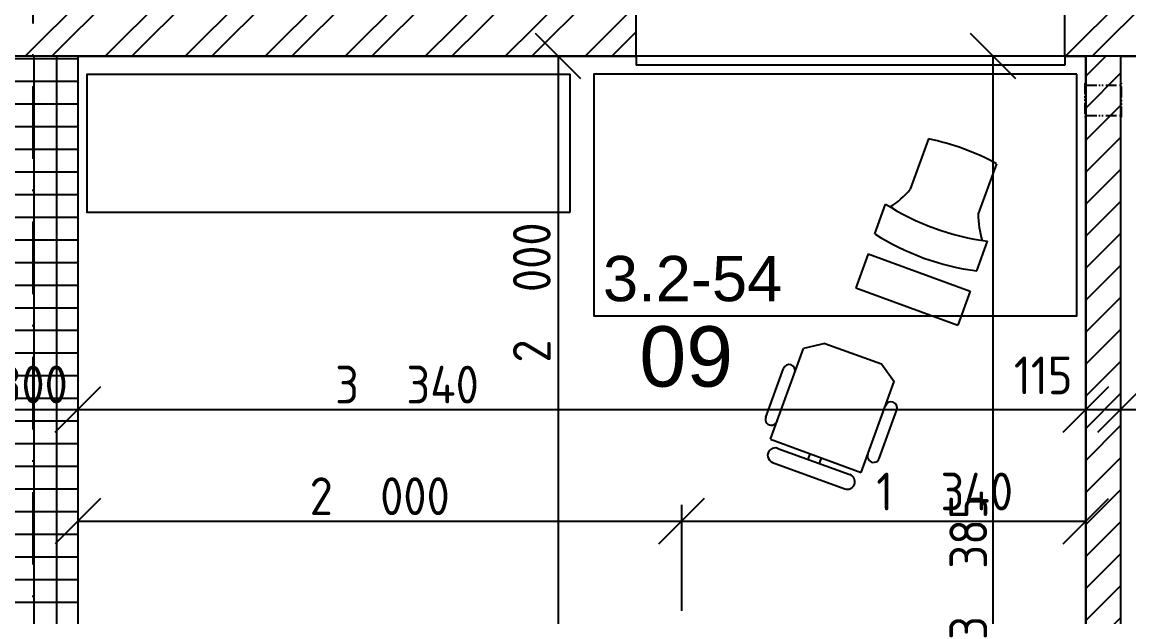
# Model space of a CAD drawing. Extents: x 4511820 to 5180432, y -1526536 to -944957.
# Drawn here: x 4993986 to 4997653, y -1157971 to -1156002 of the extents above; entities that cross this region are included whole.
import ezdxf

# ---------------------------------------------------------------- set-up
doc = ezdxf.new("R2010")
doc.units = 0
doc.header["$MEASUREMENT"] = 0
for name, pattern in [('ACAD_ISO03W100', [30, 12, -18]), ('ACAD_ISO12W100', [22, 12, -3, 0.5, -3, 0.5, -3]), ('BODKOCIARKOVANA_3', [5.6, 3, -1.3, 0, -1.3])]:
    doc.linetypes.add(name, pattern=pattern)
doc.layers.get('0').update_dxf_attribs({"linetype": 'CONTINUOUS'})
doc.layers.get('Defpoints').update_dxf_attribs({"color": 61, "linetype": 'CONTINUOUS'})
for name, color, linetype in [('KÓTY', 4, 'CONTINUOUS'), ('MÚRY', 1, 'CONTINUOUS'), ('osi', 253, 'CONTINUOUS'), ('Plochy', 41, 'CONTINUOUS'), ('POPIS', 7, 'CONTINUOUS'), ('TENKÁ', 7, 'CONTINUOUS'), ('ZARIADENIE', 47, 'CONTINUOUS'), ('ZZ-chladenie', 133, 'CONTINUOUS'), ('ŠRAFY', 82, 'CONTINUOUS')]:
    doc.layers.add(name, color=color, linetype=linetype)
doc.styles.add('ARIAL', font='arial.ttf')
doc.styles.add('STYLE1', font='isocp.shx')
doc.dimstyles.new('STANDARD-50', dxfattribs={"dimtxt": 125, "dimasz": 150, "dimexe": 10, "dimexo": 200, "dimgap": 20, "dimtad": 1, "dimdsep": 46, "dimlunit": 6, "dimtxsty": 'STYLE1', "dimblk1": 'OBLIQUE', "dimblk2": 'OBLIQUE', "dimsah": 1, "dimcen": 2.5, "dimse1": 1, "dimse2": 1, "dimadec": 0, "dimazin": 0, "dimtfac": 1, "dimtmove": 1, "dimatfit": 3, "dimldrblk": 'OBLIQUE', "dimfxl": 1, "dimtolj": 1, "dimtzin": 0, "dimarcsym": 0})
pattern_1 = [(45, (584112, 91563.12), (-132.5825215, 132.5825215), []), (45, (584200.39, 91563.12), (-132.5825215, 132.5825215), [])]

# ---------------------------------------------------------------- blocks, each defined once
blk = doc.blocks.new('_OBLIQUE')
at = {"color": 0, "linetype": 'ByBlock'}
blk.add_line((-0.5, -0.5), (0.5, 0.5), dxfattribs=at)
blk = doc.blocks.new('*D18735')
at = {"layer": 'Defpoints', "color": 0}
for p in [(4994171, -1156114.2), (4994171, -1158114.2), (4995762, -1158114.2)]:
    blk.add_point(p, dxfattribs=at)
at = {"layer": 'KÓTY', "color": 0, "lineweight": -2}
blk.add_line((4995762, -1156114.2), (4995762, -1158114.2), dxfattribs=at)
at = {"layer": 'KÓTY', "color": 0, "linetype": 'ByBlock', "lineweight": -2, "xscale": 150, "yscale": 150, "zscale": 150}
for p, rotation in [((4995762, -1156114.2), 90), ((4995762, -1158114.2), 270)]:
    blk.add_blockref('_OBLIQUE', p, dxfattribs=dict(at, rotation=rotation))
at = {"layer": 'KÓTY', "color": 0, "insert": (4995675, -1156897), "char_height": 125, "attachment_point": 5, "rotation": 90, "style": 'STYLE1'}
blk.add_mtext('\\A1;2ﾠ000', dxfattribs=at)
blk = doc.blocks.new('*D18741')
at = {"layer": 'Defpoints', "color": 0}
for p in [(4996171, -1157387.2), (4997511, -1157387.2), (4997511, -1157654)]:
    blk.add_point(p, dxfattribs=at)
at = {"layer": 'KÓTY', "color": 0, "lineweight": -2}
blk.add_line((4996171, -1157654), (4997511, -1157654), dxfattribs=at)
at = {"layer": 'KÓTY', "color": 0, "linetype": 'ByBlock', "lineweight": -2, "xscale": 150, "yscale": 150, "zscale": 150, "rotation": 180}
blk.add_blockref('_OBLIQUE', (4996171, -1157654), dxfattribs=at)
at = {"layer": 'KÓTY', "color": 0, "linetype": 'ByBlock', "lineweight": -2, "xscale": 150, "yscale": 150, "zscale": 150}
blk.add_blockref('_OBLIQUE', (4997511, -1157654), dxfattribs=at)
at = {"layer": 'KÓTY', "color": 0, "insert": (4997043, -1157556), "char_height": 125, "attachment_point": 5, "style": 'STYLE1'}
blk.add_mtext('\\A1;1ﾠ340', dxfattribs=at)
blk = doc.blocks.new('*D18746')
at = {"layer": 'Defpoints', "color": 0}
for p in [(4993871, -1157284), (4994171, -1157284), (4994171, -1157284)]:
    blk.add_point(p, dxfattribs=at)
at = {"layer": 'KÓTY', "color": 0, "lineweight": -2}
blk.add_line((4993871, -1157284), (4994171, -1157284), dxfattribs=at)
at = {"layer": 'KÓTY', "color": 0, "linetype": 'ByBlock', "lineweight": -2, "xscale": 150, "yscale": 150, "zscale": 150, "rotation": 180}
blk.add_blockref('_OBLIQUE', (4993871, -1157284), dxfattribs=at)
at = {"layer": 'KÓTY', "color": 0, "linetype": 'ByBlock', "lineweight": -2, "xscale": 150, "yscale": 150, "zscale": 150}
blk.add_blockref('_OBLIQUE', (4994171, -1157284), dxfattribs=at)
at = {"layer": 'KÓTY', "color": 0, "insert": (4994021, -1157201.5), "char_height": 125, "attachment_point": 5, "style": 'STYLE1'}
blk.add_mtext('\\A1;300', dxfattribs=at)
blk = doc.blocks.new('*D18747')
at = {"layer": 'Defpoints', "color": 0}
for p in [(4994171, -1157284), (4997511, -1157284), (4997511, -1157284)]:
    blk.add_point(p, dxfattribs=at)
at = {"layer": 'KÓTY', "color": 0, "lineweight": -2}
blk.add_line((4994171, -1157284), (4997511, -1157284), dxfattribs=at)
at = {"layer": 'KÓTY', "color": 0, "linetype": 'ByBlock', "lineweight": -2, "xscale": 150, "yscale": 150, "zscale": 150, "rotation": 180}
blk.add_blockref('_OBLIQUE', (4994171, -1157284), dxfattribs=at)
at = {"layer": 'KÓTY', "color": 0, "linetype": 'ByBlock', "lineweight": -2, "xscale": 150, "yscale": 150, "zscale": 150}
blk.add_blockref('_OBLIQUE', (4997511, -1157284), dxfattribs=at)
at = {"layer": 'KÓTY', "color": 0, "insert": (4995261.5, -1157202), "char_height": 125, "attachment_point": 5, "style": 'STYLE1'}
blk.add_mtext('\\A1;3ﾠ340', dxfattribs=at)
blk = doc.blocks.new('*D18748')
at = {"layer": 'Defpoints', "color": 0}
for p in [(4997511, -1157284), (4997626, -1157284), (4997626, -1157284)]:
    blk.add_point(p, dxfattribs=at)
at = {"layer": 'KÓTY', "color": 0, "lineweight": -2}
blk.add_line((4997511, -1157284), (4997626, -1157284), dxfattribs=at)
at = {"layer": 'KÓTY', "color": 0, "linetype": 'ByBlock', "lineweight": -2, "xscale": 150, "yscale": 150, "zscale": 150, "rotation": 180}
blk.add_blockref('_OBLIQUE', (4997511, -1157284), dxfattribs=at)
at = {"layer": 'KÓTY', "color": 0, "linetype": 'ByBlock', "lineweight": -2, "xscale": 150, "yscale": 150, "zscale": 150}
blk.add_blockref('_OBLIQUE', (4997626, -1157284), dxfattribs=at)
at = {"layer": 'KÓTY', "color": 0, "insert": (4997369.5, -1157171.5), "char_height": 125, "attachment_point": 5, "style": 'STYLE1'}
blk.add_mtext('\\A1;115', dxfattribs=at)
blk = doc.blocks.new('*D18749')
at = {"layer": 'Defpoints', "color": 0}
for p in [(4997626, -1157284), (5000511, -1157284), (5000511, -1157284)]:
    blk.add_point(p, dxfattribs=at)
at = {"layer": 'KÓTY', "color": 0, "lineweight": -2}
blk.add_line((4997626, -1157284), (5000511, -1157284), dxfattribs=at)
at = {"layer": 'KÓTY', "color": 0, "linetype": 'ByBlock', "lineweight": -2, "xscale": 150, "yscale": 150, "zscale": 150, "rotation": 180}
blk.add_blockref('_OBLIQUE', (4997626, -1157284), dxfattribs=at)
at = {"layer": 'KÓTY', "color": 0, "linetype": 'ByBlock', "lineweight": -2, "xscale": 150, "yscale": 150, "zscale": 150}
blk.add_blockref('_OBLIQUE', (5000511, -1157284), dxfattribs=at)
at = {"layer": 'KÓTY', "color": 0, "insert": (4999068.5, -1157201.5), "char_height": 125, "attachment_point": 5, "style": 'STYLE1'}
blk.add_mtext('\\A1;2ﾠ885', dxfattribs=at)
blk = doc.blocks.new('*D18772')
at = {"layer": 'Defpoints', "color": 0}
for p in [(4996171, -1157654), (4994171, -1158114.2), (4996171, -1158114.2)]:
    blk.add_point(p, dxfattribs=at)
at = {"layer": 'KÓTY', "color": 0, "lineweight": -2}
blk.add_line((4994171, -1157654), (4996171, -1157654), dxfattribs=at)
at = {"layer": 'KÓTY', "color": 0, "linetype": 'ByBlock', "lineweight": -2, "xscale": 150, "yscale": 150, "zscale": 150, "rotation": 180}
blk.add_blockref('_OBLIQUE', (4994171, -1157654), dxfattribs=at)
at = {"layer": 'KÓTY', "color": 0, "linetype": 'ByBlock', "lineweight": -2, "xscale": 150, "yscale": 150, "zscale": 150}
blk.add_blockref('_OBLIQUE', (4996171, -1157654), dxfattribs=at)
at = {"layer": 'KÓTY', "color": 0, "insert": (4995171, -1157571.5), "char_height": 125, "attachment_point": 5, "style": 'STYLE1'}
blk.add_mtext('\\A1;2ﾠ000', dxfattribs=at)
blk = doc.blocks.new('*D18776')
at = {"layer": 'Defpoints', "color": 0}
for p in [(4997204, -1156114.2), (4997511, -1156114.2), (4997511, -1159499.2)]:
    blk.add_point(p, dxfattribs=at)
at = {"layer": 'KÓTY', "color": 0, "lineweight": -2}
blk.add_line((4997204, -1159499.2), (4997204, -1156114.2), dxfattribs=at)
at = {"layer": 'KÓTY', "color": 0, "linetype": 'ByBlock', "lineweight": -2, "xscale": 150, "yscale": 150, "zscale": 150}
for p, rotation in [((4997204, -1156114.2), 90), ((4997204, -1159499.2), 270)]:
    blk.add_blockref('_OBLIQUE', p, dxfattribs=dict(at, rotation=rotation))
at = {"layer": 'KÓTY', "color": 0, "insert": (4997121.5, -1157806.7), "char_height": 125, "attachment_point": 5, "rotation": 90, "style": 'STYLE1'}
blk.add_mtext('\\A1;3ﾠ385', dxfattribs=at)

msp = doc.modelspace()

# ---------------------------------------------------------------- hatches: boundary and pattern name
at = {"layer": 'ŠRAFY'}
h = msp.add_hatch(dxfattribs=at)
h.set_pattern_fill('ANSI32', color=256, scale=500)
h.set_pattern_definition(pattern_1)
h.paths.add_polyline_path([(4994251, -1155734.191), (4994251, -1155479.191), (4993871, -1155479.191), (4993871, -1156114.191), (4994171, -1156114.191), (4996021, -1156114.191), (4996021, -1155734.191)])
h = msp.add_hatch(dxfattribs=at)
h.set_pattern_fill('ANSI32', color=256, scale=500)
h.set_pattern_definition(pattern_1)
h.paths.add_polyline_path([(4997441, -1155804.191), (4997441, -1156114.191), (4997511, -1156114.191), (4997626, -1156114.191), (4998691, -1156114.191), (4998691, -1155804.191), (4998691, -1155734.191), (4997441, -1155734.191)])
at = {"layer": 'ŠRAFY', "ltscale": 0.25}
h = msp.add_hatch(dxfattribs=at)
h.set_pattern_fill('ANSI37', color=256, scale=600, angle=45)
h.set_pattern_definition([(90, (-3307273.674, 668852.734), (-75, 1e-14), []), (180, (-3307273.674, 668852.734), (-1e-14, -75), [])])
h.paths.add_polyline_path([(4993986, -1161114.191), (4994171, -1161114.191), (4994171, -1160729.191), (4994171, -1160614.191), (4994171, -1159154.191), (4994171, -1158254.191), (4994171, -1158114.191), (4994171, -1156114.191), (4993871, -1156114.191), (4993871, -1158464.191), (4993871, -1158544.191), (4993871, -1160964.191), (4993871, -1161044.191), (4993871, -1161114.191)])
h = msp.add_hatch(dxfattribs=at)
h.set_pattern_fill('ANSI31', color=256, scale=600, style=0)
h.set_pattern_definition([(45, (515270.5, 303822), (-53.0330086, 53.0330086), [])])
h.paths.add_polyline_path([(4997511, -1159499.191), (4997126, -1159499.191), (4997126, -1159614.191), (4997511, -1159614.191), (4997511, -1159664.191), (4997626, -1159664.191), (4997626, -1156114.191), (4997511, -1156114.191)])

# ---------------------------------------------------------------- linework, layer by layer
at = {"layer": 'KÓTY', "ltscale": 0.25}
msp.add_line((4996171, -1157600.597), (4996171, -1157950.597), dxfattribs=at)
msp.add_line((4996171, -1157600.597), (4996171, -1157950.597), dxfattribs=at)
at = {"layer": 'MÚRY'}
for p, q in [((4996021, -1156114.191), (4996021, -1155574.191)), ((4997441, -1156114.191), (4997441, -1155574.191)), ((4994171, -1156114.191), (4996021, -1156114.191)), ((4994171, -1156114.191), (4994171, -1158114.191)), ((4997441, -1156114.191), (4997511, -1156114.191)), ((4997511, -1156114.191), (4997511, -1159499.191)), ((4997626, -1156114.191), (4998691, -1156114.191)), ((4997626, -1156114.191), (4997626, -1159664.191))]:
    msp.add_line(p, q, dxfattribs=at)
at = {"layer": 'osi', "linetype": 'BODKOCIARKOVANA_3', "ltscale": 80}
msp.add_line((4994021, -1134257), (4994021, -1171774.191), dxfattribs=at)
at = {"layer": 'Plochy'}
for points in [[(4997511, -1156114.191), (4994171, -1156114.191), (4994171, -1158114.191), (4996171, -1158114.191), (4996171, -1159499.191), (4997511, -1159499.191)], [(5000511, -1156114.191), (4997626, -1156114.191), (4997626, -1160614.191), (5000511, -1160614.191)]]:
    msp.add_lwpolyline(points, close=True, dxfattribs=at)
at = {"layer": 'TENKÁ'}
for p, q in [((4994171, -1156114.191), (4993871, -1156114.191)), ((4997626, -1156114.191), (4997511, -1156114.191))]:
    msp.add_line(p, q, dxfattribs=at)
at = {"layer": 'TENKÁ', "linetype": 'ACAD_ISO03W100', "ltscale": 8}
msp.add_line((4997441, -1156114.191), (4996021, -1156114.191), dxfattribs=at)
at = {"layer": 'TENKÁ', "ltscale": 0.25}
for p, q in [((4996021, -1156114.191), (4996021, -1156144.191)), ((4997441, -1156114.191), (4997441, -1156144.191)), ((4997441, -1156144.191), (4996021, -1156144.191))]:
    msp.add_line(p, q, dxfattribs=at)
at = {"layer": 'ZARIADENIE', "color": 8, "ltscale": 0.25}
for p, q in [((4996989.58, -1156388.39), (4996929.059, -1156554.668)), ((4997215.106, -1156470.475), (4997154.586, -1156636.752)), ((4996811.452, -1156702.362), (4996847.292, -1156603.893)), ((4997149.742, -1156825.489), (4997185.581, -1156727.021)), ((4996789.384, -1156769.041), (4996748.342, -1156881.804)), ((4996789.384, -1156769.041), (4997127.674, -1156892.168)), ((4996748.342, -1156881.804), (4997086.631, -1157004.931)), ((4997127.674, -1156892.168), (4997086.631, -1157004.931))]:
    msp.add_line(p, q, dxfattribs=at)
at = {"layer": 'ZARIADENIE', "color": 33, "ltscale": 0.25}
for p, q in [((4996466.018, -1157383.07), (4996575.465, -1157082.368)), ((4996645.527, -1157065.302), (4996575.465, -1157082.368)), ((4996645.527, -1157065.302), (4996833.466, -1157133.706)), ((4996450.17, -1157309.661), (4996508.755, -1157148.701)), ((4996833.466, -1157133.706), (4996876.166, -1157191.815)), ((4996766.72, -1157492.516), (4996876.166, -1157191.815)), ((4996826.047, -1157446.469), (4996884.632, -1157285.509)), ((4996466.018, -1157383.07), (4996766.72, -1157492.516)), ((4996489.993, -1157413.079), (4996729.064, -1157500.094)), ((4996472.892, -1157460.064), (4996711.963, -1157547.079)), ((4996590.735, -1157449.746), (4996597.575, -1157430.953)), ((4996628.322, -1157463.427), (4996635.163, -1157444.633))]:
    msp.add_line(p, q, dxfattribs=at)
at = {"layer": 'ZARIADENIE', "color": 45, "ltscale": 0.25}
msp.add_lwpolyline([(4995801, -1156631.959), (4994201, -1156631.959), (4994201, -1156174.191), (4995801, -1156174.191)], close=True, dxfattribs=at)
at = {"layer": 'ZARIADENIE'}
msp.add_lwpolyline([(4997481, -1156174.191), (4995881, -1156174.191), (4995881, -1156974.191), (4997481, -1156974.191)], close=True, dxfattribs=at)
at = {"layer": 'ZARIADENIE', "color": 8, "ltscale": 0.25}
for centre, radius, start, end in [((4996824.905, -1157191.685), 820, 61.585032, 78.414968), ((4996719.433, -1156384.217), 270.179, 301.971902, 320.884963), ((4997290.053, -1155913.703), 820, 237.319617, 262.680384), ((4997424.732, -1156640.925), 270.179, 179.115037, 198.028098), ((4997254.213, -1156012.172), 820, 237.319617, 262.680384)]:
    msp.add_arc(centre, radius, start, end, dxfattribs=at)
at = {"layer": 'ZARIADENIE', "color": 33, "ltscale": 0.25}
for centre, radius, start, end in [((4996527.548, -1157155.541), 20, 340, 160), ((4996865.838, -1157278.668), 20, 340, 160), ((4996468.964, -1157316.501), 20, 160, 340), ((4996481.442, -1157436.572), 25, 70, 250), ((4996807.253, -1157439.628), 20, 160, 340), ((4996720.514, -1157523.587), 25, 250, 70)]:
    msp.add_arc(centre, radius, start, end, dxfattribs=at)
at = {"layer": 'ZZ-chladenie', "linetype": 'ACAD_ISO12W100', "lineweight": -2, "ltscale": 3}
for p, q in [((4997511, -1156210.296), (4997626, -1156210.296)), ((4997626, -1156195.296), (4997626, -1156310.296)), ((4997511, -1156310.296), (4997626, -1156310.296))]:
    msp.add_line(p, q, dxfattribs=at)
for points in [[(4997511, -1156316.796), (4997511, -1156203.796), (4997507.809, -1156203.796), (4997507.809, -1156316.796)], [(4997629.191, -1156316.796), (4997629.191, -1156203.796), (4997626, -1156203.796), (4997626, -1156316.796)]]:
    msp.add_lwpolyline(points, close=True, dxfattribs=at)

# ---------------------------------------------------------------- texts
at = {"layer": 'POPIS', "lineweight": 40, "ltscale": 0.25, "style": 'ARIAL'}
for s, height, p in [('3.2-54', 150, (4995910.769, -1156925.77)), ('09', 200, (4996031.311, -1157208.77))]:
    msp.add_text(s, height=height, dxfattribs=at).set_placement(p)

# ---------------------------------------------------------------- dimensions: what is measured, and where the dimension line sits
at = {"layer": 'KÓTY'}
dim = msp.add_linear_dim(base=(4995762, -1158114.191), p1=(4994171, -1156114.191), p2=(4994171, -1158114.191), angle=90, dimstyle='STANDARD-50', dxfattribs=at)
dim.commit()
dim.dimension.update_dxf_attribs({"geometry": '*D18735', "text_midpoint": (4995757.5, -1156897), "dimtype": 160})
dim = msp.add_linear_dim(base=(4997204, -1156114.191), p1=(4997511, -1159499.191), p2=(4997511, -1156114.191), angle=90, dimstyle='STANDARD-50', dxfattribs=at)
dim.commit()
dim.dimension.update_dxf_attribs({"geometry": '*D18776', "text_midpoint": (4997121.457, -1157806.691)})
for base, p1, p2, picture, middle in [((4997626, -1157284), (4997511, -1157284), (4997626, -1157284), '*D18748', (4997369.5, -1157254)), ((4997511, -1157284), (4994171, -1157284), (4997511, -1157284), '*D18747', (4995261.5, -1157284.5)), ((4997511, -1157654), (4996171, -1157387.191), (4997511, -1157387.191), '*D18741', (4997043, -1157638.5))]:
    dim = msp.add_linear_dim(base=base, p1=p1, p2=p2, dimstyle='STANDARD-50', dxfattribs=at)
    dim.commit()
    dim.dimension.update_dxf_attribs({"geometry": picture, "text_midpoint": middle, "dimtype": 160})
for base, p1, p2, picture, middle in [((4994171, -1157284), (4993871, -1157284), (4994171, -1157284), '*D18746', (4994021, -1157201.5)), ((5000511, -1157284), (4997626, -1157284), (5000511, -1157284), '*D18749', (4999068.5, -1157201.457)), ((4996171, -1157654), (4994171, -1158114.191), (4996171, -1158114.191), '*D18772', (4995171, -1157571.457))]:
    dim = msp.add_linear_dim(base=base, p1=p1, p2=p2, dimstyle='STANDARD-50', dxfattribs=at)
    dim.commit()
    dim.dimension.update_dxf_attribs({"geometry": picture, "text_midpoint": middle})

doc.saveas('drawing.dxf')
